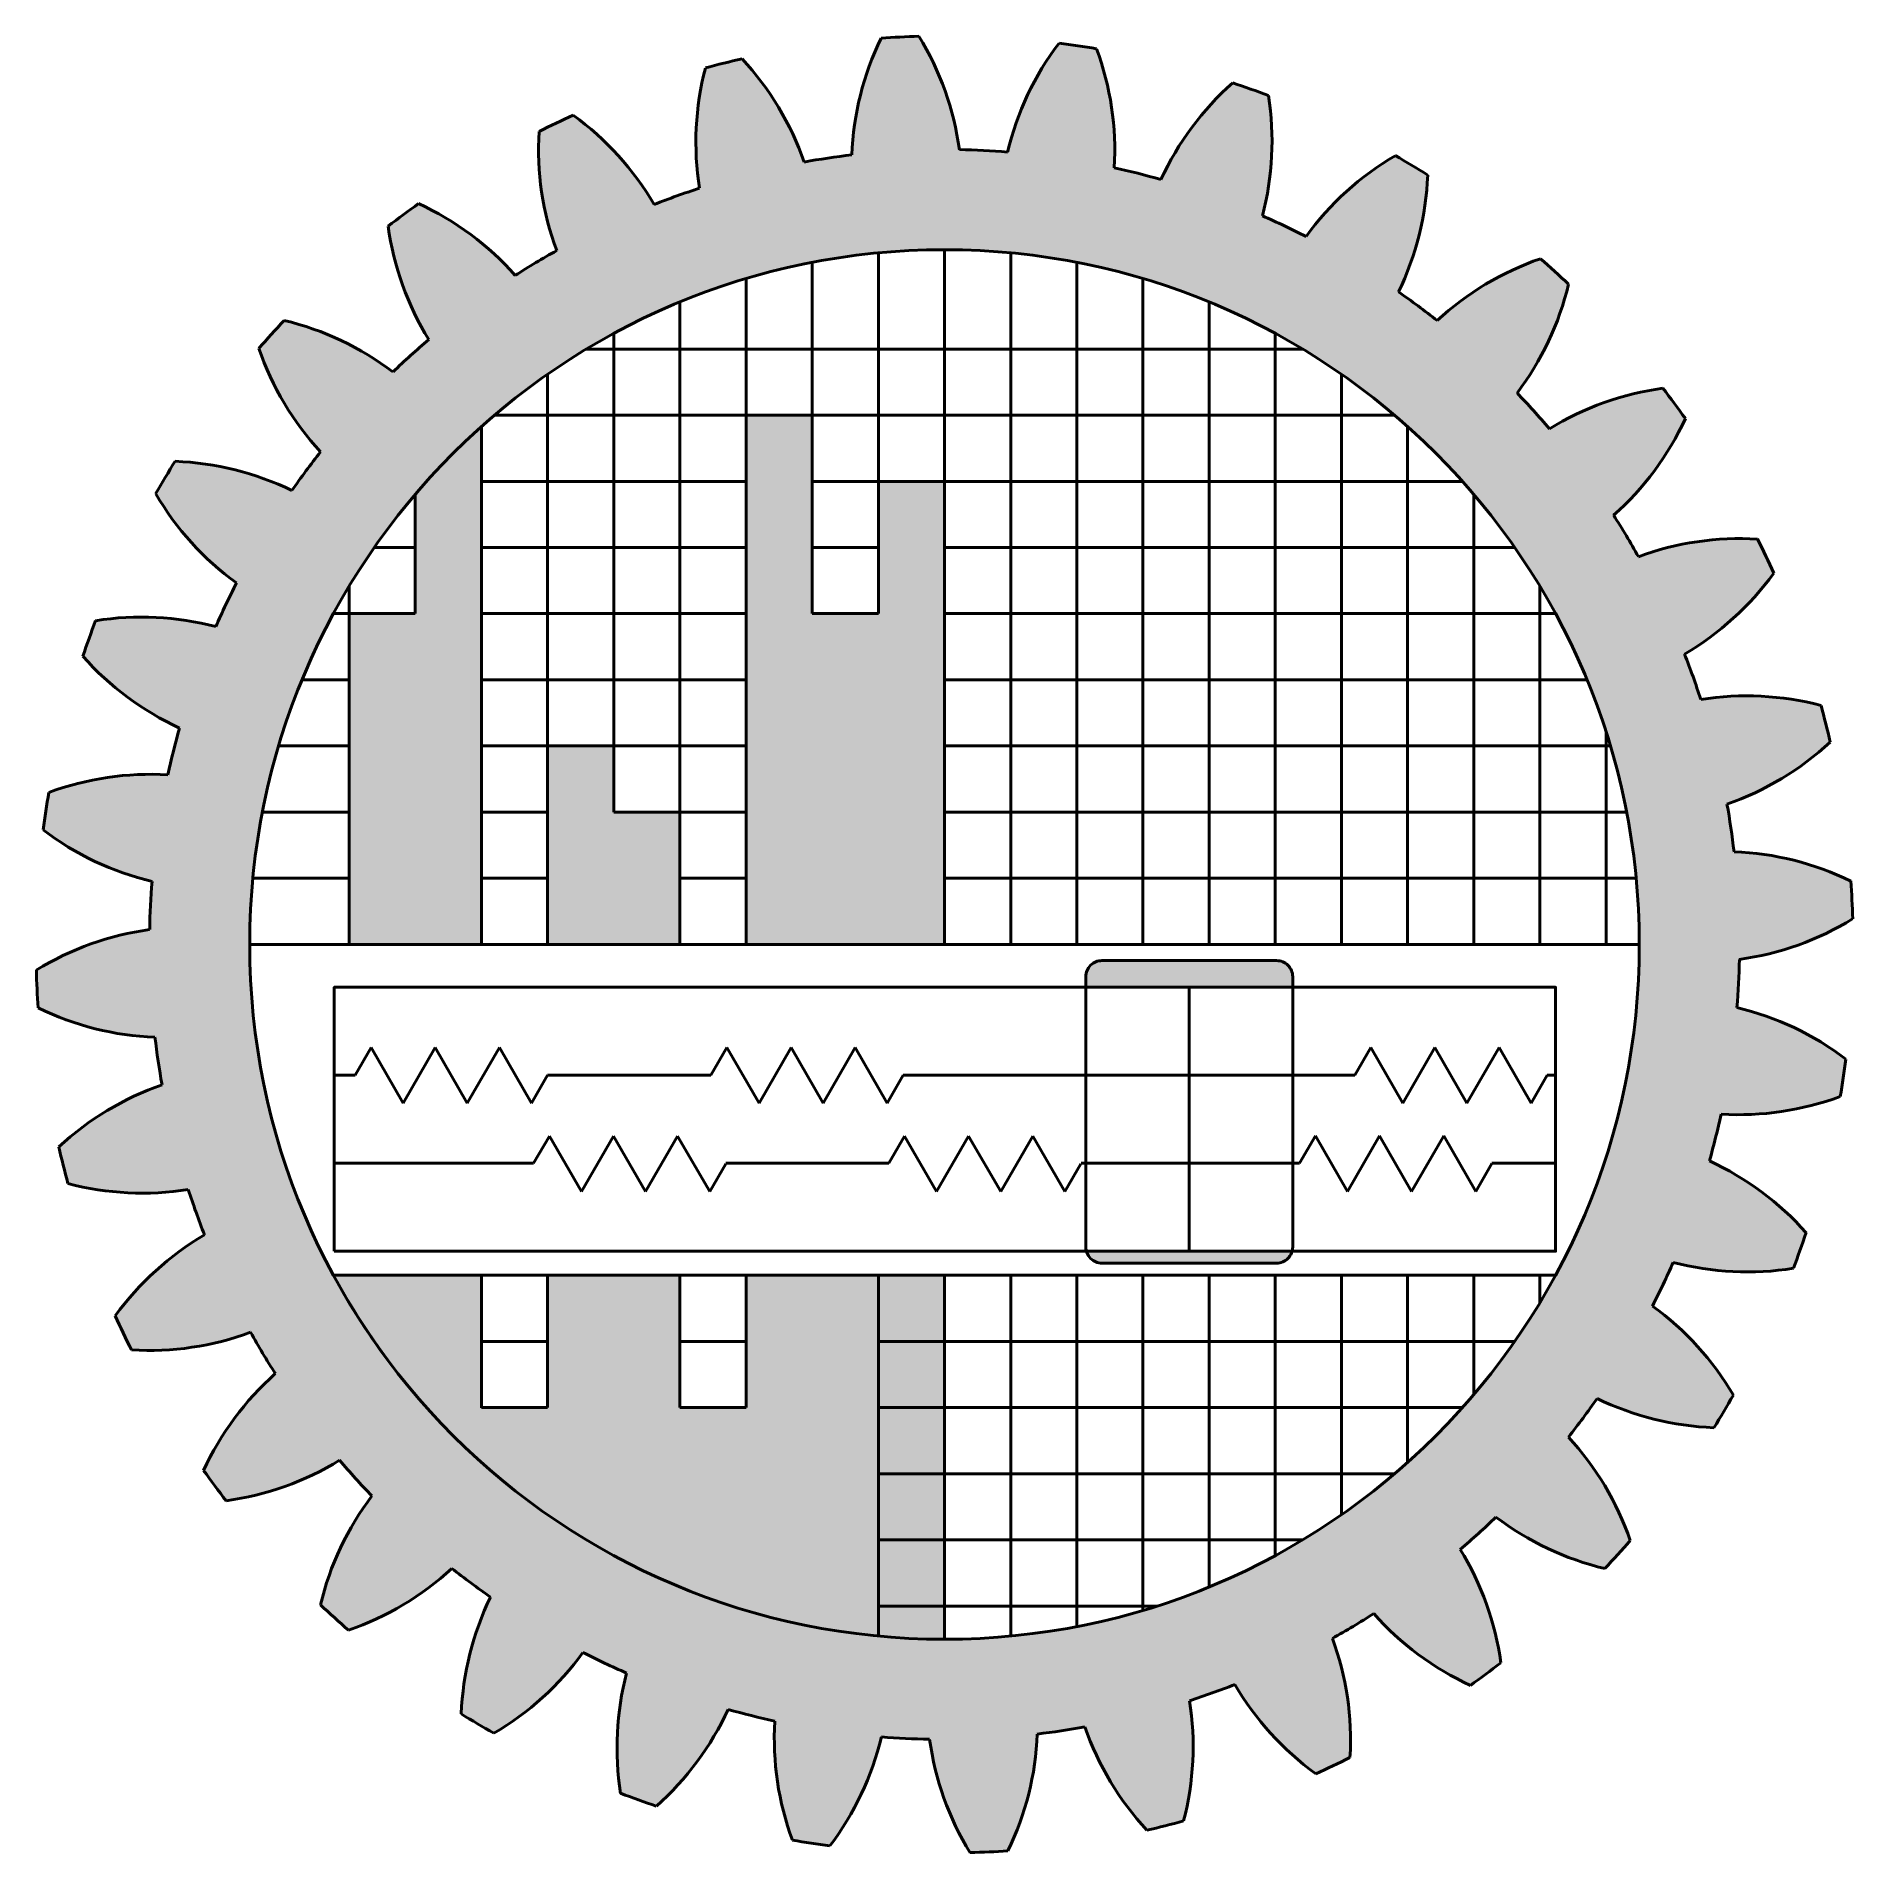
# Model space of a CAD drawing. Header units: inches. Extents: x -208 to 1941, y -170 to 170.
# Drawn here: x -207.9 to 132, y -169.6 to 170.3 of the extents above; entities outside this region: 1.
import ezdxf

# ---------------------------------------------------------------- set-up
doc = ezdxf.new("R2010")
doc.units = ezdxf.units.IN
doc.header["$MEASUREMENT"] = 0
doc.styles.get("Standard").update_dxf_attribs({"font": 'arial.ttf', "height": 10})

msp = doc.modelspace()

# ---------------------------------------------------------------- hatches: boundary and pattern name
at = {"lineweight": 50}
h = msp.add_hatch(color=1, dxfattribs=at)
h.dxf.hatch_style = 1
h.paths.add_polyline_path([(-124.59, 97.25, 0.034138), (-136.97, 84.55), (-136.97, 62.25), (-149.35, 62.25), (-149.35, 0.35), (-124.59, 0.35)], flags=0)
h.paths.add_polyline_path([(87.28, 80.65, 0.104021), (100.7, 98.74, 0.010428), (96.47, 104.44, 0.104021), (75.26, 96.85, 0.015162), (69.21, 103.53, 0.104021), (78.84, 123.9, 0.010428), (73.58, 128.66, 0.104021), (54.26, 117.08, 0.015162), (47.02, 122.45, 0.104021), (52.49, 144.3, 0.010428), (46.41, 147.95, 0.104021), (29.72, 132.82, 0.015162), (21.56, 136.68, 0.104021), (22.67, 159.18, 0.010428), (15.99, 161.57, 0.104021), (2.57, 143.48, 0.015162), (-6.18, 145.67, 0.104021), (-9.49, 167.95, 0.010428), (-16.5, 168.99, 0.104021), (-26.13, 148.63, 0.015162), (-35.14, 149.07, 0.104021), (-42.73, 170.28, 0.010428), (-49.81, 169.93, 0.104021), (-55.29, 148.08, 0.015162), (-64.21, 146.76, 0.104021), (-75.79, 166.08, 0.010428), (-82.67, 164.35, 0.104021), (-83.77, 141.86, 0.015162), (-92.27, 138.82, 0.104021), (-107.39, 155.51, 0.010428), (-113.8, 152.47, 0.104021), (-110.5, 130.19, 0.015162), (-118.24, 125.56, 0.104021), (-136.33, 138.97, 0.010428), (-142.03, 134.75, 0.104021), (-134.44, 113.54, 0.015162), (-141.12, 107.48, 0.104021), (-161.48, 117.11, 0.010428), (-166.25, 111.86, 0.104021), (-154.67, 92.54, 0.015162), (-160.04, 85.29, 0.104021), (-181.89, 90.77, 0.010428), (-185.54, 84.68, 0.104021), (-170.41, 67.99, 0.015162), (-174.27, 59.84, 0.104021), (-196.76, 60.94, 0.010428), (-199.15, 54.27, 0.104021), (-181.06, 40.85, 0.015162), (-183.25, 32.1, 0.104021), (-205.53, 28.79, 0.010428), (-206.57, 21.78, 0.104021), (-186.21, 12.15, 0.015162), (-186.66, 3.14, 0.104021), (-207.86, -4.45, 0.010428), (-207.52, -11.53, 0.104021), (-185.67, -17.01, 0.015162), (-184.34, -25.93, 0.104021), (-203.66, -37.51, 0.010428), (-201.94, -44.39, 0.104021), (-179.44, -45.5, 0.015162), (-176.4, -53.99, 0.104021), (-193.09, -69.12, 0.010428), (-190.06, -75.53, 0.104021), (-167.78, -72.22, 0.015162), (-163.14, -79.96, 0.104021), (-176.56, -98.05, 0.010428), (-172.34, -103.75, 0.104021), (-151.13, -96.16, 0.015162), (-145.07, -102.84, 0.104021), (-154.7, -123.21, 0.010428), (-149.45, -127.97, 0.104021), (-130.12, -116.39, 0.015162), (-122.88, -121.76, 0.104021), (-128.35, -143.61, 0.010428), (-122.27, -147.26, 0.104021), (-105.58, -132.13, 0.015162), (-97.43, -135.99, 0.104021), (-98.53, -158.49, 0.010428), (-91.85, -160.88, 0.104021), (-78.43, -142.78, 0.015162), (-69.68, -144.98, 0.104021), (-66.38, -167.26, 0.010428), (-59.36, -168.3, 0.104021), (-49.73, -147.94, 0.015162), (-40.72, -148.38, 0.104021), (-33.13, -169.59, 0.010428), (-26.05, -169.24, 0.104021), (-20.58, -147.39, 0.015162), (-11.66, -146.07, 0.104021), (-0.07, -165.39, 0.010428), (6.8, -163.66, 0.104021), (7.91, -141.16, 0.015162), (16.4, -138.13, 0.104021), (31.53, -154.82, 0.010428), (37.94, -151.78, 0.104021), (34.64, -129.5, 0.015162), (42.37, -124.87, 0.104021), (60.47, -138.28, 0.010428), (66.16, -134.06, 0.104021), (58.57, -112.85, 0.015162), (65.26, -106.79, 0.104021), (85.62, -116.42, 0.010428), (90.38, -111.17, 0.104021), (78.8, -91.85, 0.015162), (84.18, -84.6, 0.104021), (106.03, -90.07, 0.010428), (109.67, -83.99, 0.104021), (94.55, -67.3, 0.015162), (98.4, -59.15, 0.104021), (120.9, -60.25, 0.010428), (123.29, -53.58, 0.104021), (105.2, -40.16, 0.015162), (107.39, -31.41, 0.104021), (129.67, -28.1, 0.010428), (130.71, -21.09, 0.104021), (110.35, -11.45, 0.015162), (110.79, -2.45, 0.104021), (132, 5.14, 0.010428), (131.65, 12.22, 0.104021), (109.8, 17.7, 0.015162), (108.48, 26.62, 0.104021), (127.8, 38.2, 0.010428), (126.08, 45.08, 0.104021), (103.58, 46.19, 0.015162), (100.54, 54.68, 0.104021), (117.23, 69.81, 0.010428), (114.2, 76.22, 0.104021), (91.92, 72.91, 0.015162)])
h.paths.add_polyline_path([(92.07, 0.35, -1), (-167.93, 0.35, -1)], flags=16)
h.paths.add_polyline_path([(-136.97, 84.55, -0.034138), (-124.59, 97.25), (-124.59, 87.01), (-112.21, 87.01), (-112.21, 99.39), (-99.83, 99.39), (-99.83, 111.77), (23.97, 111.77), (23.97, 99.39), (36.35, 99.39), (36.35, 87.01), (48.73, 87.01), (48.73, 74.63), (61.11, 74.63), (61.11, 62.25), (73.49, 62.25), (73.49, 37.49), (85.87, 37.49), (85.87, 0.35), (-149.35, 0.35), (-149.35, 62.25), (-136.97, 62.25)], flags=0)
h.paths.add_polyline_path([(-124.59, 74.63), (-75.07, 74.63), (-75.07, 12.73), (-87.45, 12.73), (-87.45, 37.49), (-124.59, 37.49)], flags=0)
h.paths.add_polyline_path([(-152.12, -7.64), (-11.47, -7.64), (-11.47, -2.67), (27.22, -2.67), (27.22, -7.64), (76.41, -7.64), (76.41, -57.06), (27.22, -57.06), (27.22, -59.27), (-11.47, -59.27), (-11.47, -57.06), (-152.12, -57.06)], flags=0)
h.paths.add_polyline_path([(-62.69, 74.63), (-50.31, 74.63), (-50.31, 62.25), (-62.69, 62.25)], flags=0)
h.paths.add_polyline_path([(-37.93, 49.87), (61.11, 49.87), (61.11, 12.73), (-37.93, 12.73)], flags=0)
h.paths.add_polyline_path([(61.11, -61.55), (61.11, -73.93), (48.73, -73.93), (48.73, -86.31), (36.35, -86.31), (36.35, -98.69), (23.97, -98.69), (23.97, -111.07), (-0.79, -111.07), (-0.79, -123.45), (-50.31, -123.45), (-50.31, -61.55), (-75.07, -61.55), (-75.07, -86.31), (-87.45, -86.31), (-87.45, -61.55), (-112.21, -61.55), (-112.21, -86.31), (-124.59, -86.31), (-124.59, -61.55)], flags=0)
h = msp.add_hatch(color=1, dxfattribs=at)
h.dxf.hatch_style = 1
h.paths.add_polyline_path([(-124.59, 97.25, 0.034138), (-136.97, 84.55), (-136.97, 62.25), (-149.35, 62.25), (-149.35, 0.35), (-124.59, 0.35)])
h.paths.add_polyline_path([(-37.93, 87.01), (-50.31, 87.01), (-50.31, 62.25), (-62.69, 62.25), (-62.69, 99.39), (-75.07, 99.39), (-75.07, 0.35), (-37.93, 0.35)])
h.paths.add_polyline_path([(-87.45, 25.11), (-99.83, 25.11), (-99.83, 37.49), (-112.21, 37.49), (-112.21, 0.35), (-87.45, 0.35)])
h.paths.add_polyline_path([(-87.45, -61.55), (-112.21, -61.55), (-112.21, -86.31), (-124.59, -86.31), (-124.59, -61.55), (-152.25, -61.55, 0.249796), (-50.31, -129.06), (-50.31, -61.55), (-75.07, -61.55), (-75.07, -86.31), (-87.45, -86.31)])
h = msp.add_hatch(color=1, dxfattribs=at)
h.dxf.hatch_style = 1
h.paths.add_polyline_path([(27.22, -5.67, 0.414214), (24.22, -2.67), (-8.47, -2.67, 0.414214), (-11.47, -5.67), (-11.47, -7.64), (27.22, -7.64)])
h.paths.add_polyline_path([(27.11, -57.06), (-11.36, -57.06, 0.33803), (-8.47, -59.27), (24.22, -59.27, 0.33803)])
h = msp.add_hatch(color=1, dxfattribs=at)
h.dxf.hatch_style = 1
h.paths.add_polyline_path([(-37.93, -61.55), (-50.31, -61.55), (-50.31, -73.93), (-37.93, -73.93)])
h.paths.add_polyline_path([(-37.93, -73.93), (-50.31, -73.93), (-50.31, -86.31), (-37.93, -86.31)])
h.paths.add_polyline_path([(-37.93, -86.31), (-50.31, -86.31), (-50.31, -98.69), (-37.93, -98.69)])
h.paths.add_polyline_path([(-37.93, -98.69), (-50.31, -98.69), (-50.31, -111.07), (-37.93, -111.07)])
h.paths.add_polyline_path([(-37.93, -111.07), (-50.31, -111.07), (-50.31, -123.45), (-37.93, -123.45)])
h.paths.add_polyline_path([(-37.93, -123.45), (-50.31, -123.45), (-50.31, -129.06, 0.023848), (-37.93, -129.65)])

# ---------------------------------------------------------------- linework, layer by layer
at = {"color": 1, "lineweight": 50}
for p, q in [((-50.31, 129.75), (-50.31, 62.25)), ((-37.93, 130.35), (-37.93, 0.35)), ((-25.55, 129.75), (-25.55, 0.35)), ((-62.69, 127.97), (-62.69, 62.25)), ((-13.17, 127.97), (-13.17, 0.35)), ((-75.07, 124.93), (-75.07, 0.35)), ((-0.79, 124.93), (-0.79, 0.35)), ((-137.93, 120.22), (-137.93, 120.35)), ((-87.45, 120.54), (-87.45, 0.35)), ((11.59, 120.54), (11.59, 0.35)), ((-99.83, 114.66), (-99.83, 25.11)), ((23.97, 114.66), (23.97, 0.35)), ((-137.93, 110.35), (-137.93, 110.47)), ((29.04, 111.77), (-104.91, 111.77)), ((-112.21, 107.03), (-112.21, 0.35)), ((36.35, 107.03), (36.35, 0.35)), ((46.28, 99.39), (-122.14, 99.39)), ((-124.59, 97.25), (-124.59, 0.35)), ((-124.59, 97.25), (-124.59, 0.35)), ((48.73, 97.25), (48.73, 0.35)), ((-75.07, 87.01), (-124.6, 87.01)), ((58.97, 87.01), (-62.69, 87.01)), ((-136.97, 84.55), (-136.97, 62.25)), ((-136.97, 84.55), (-136.97, 62.25)), ((61.11, 84.55), (61.11, 0.35)), ((61.11, 84.55), (61.11, 0.35)), ((61.11, 84.55), (61.11, 0.35)), ((-136.97, 74.63), (-144.62, 74.63)), ((-75.07, 74.63), (-124.59, 74.63)), ((-50.31, 74.63), (-62.69, 74.63)), ((68.76, 74.63), (-37.93, 74.63)), ((-149.35, 67.32), (-149.35, 0.35)), ((61.11, 67.32), (61.11, 0.35)), ((73.49, 67.32), (73.49, 0.35)), ((-136.97, 62.25), (-152.22, 62.25)), ((-75.07, 62.25), (-124.59, 62.25)), ((-50.31, 62.25), (-62.69, 62.25)), ((76.39, 62.25), (-37.93, 62.25)), ((-149.35, 49.87), (-158.13, 49.87)), ((-75.07, 49.87), (-124.59, 49.87)), ((82.27, 49.87), (-37.93, 49.87)), ((-149.35, 37.49), (-162.51, 37.49)), ((-75.07, 37.49), (-124.59, 37.49)), ((86.65, 37.49), (-37.93, 37.49)), ((85.87, 40.12), (85.87, 0.35)), ((-149.35, 25.11), (-165.55, 25.11)), ((-112.21, 25.11), (-124.59, 25.11)), ((-75.07, 25.11), (-99.83, 25.11)), ((89.69, 25.11), (-37.93, 25.11)), ((-149.35, 12.73), (-167.34, 12.73)), ((-112.21, 12.73), (-124.59, 12.73)), ((-75.07, 12.73), (-87.45, 12.73)), ((91.48, 12.73), (-37.93, 12.73)), ((92.07, 0.35), (-167.93, 0.35)), ((7.87, -7.64), (7.87, -57.06)), ((-145.22, -18.93), (-148.22, -24.13)), ((-139.22, -29.32), (-145.22, -18.93)), ((-133.22, -18.93), (-139.22, -29.32)), ((-127.22, -29.32), (-133.22, -18.93)), ((-121.22, -18.93), (-127.22, -29.32)), ((-115.22, -29.32), (-121.22, -18.93)), ((-78.64, -18.93), (-81.64, -24.13)), ((-72.64, -29.32), (-78.64, -18.93)), ((-66.64, -18.93), (-72.64, -29.32)), ((-60.64, -29.32), (-66.64, -18.93)), ((-54.64, -18.93), (-60.64, -29.32)), ((-48.64, -29.32), (-54.64, -18.93)), ((41.83, -18.93), (38.83, -24.13)), ((47.83, -29.32), (41.83, -18.93)), ((53.83, -18.93), (47.83, -29.32)), ((59.83, -29.32), (53.83, -18.93)), ((65.83, -18.93), (59.83, -29.32)), ((71.83, -29.32), (65.83, -18.93)), ((-152.12, -24.11), (-148.21, -24.11)), ((-112.22, -24.13), (-115.22, -29.32)), ((-112.21, -24.11), (-81.64, -24.11)), ((-45.64, -24.13), (-48.64, -29.32)), ((-45.64, -24.11), (38.83, -24.11)), ((74.83, -24.13), (71.83, -29.32)), ((74.83, -24.11), (76.41, -24.11)), ((-111.87, -35.49), (-114.82, -40.59)), ((-105.87, -45.88), (-111.87, -35.49)), ((-99.87, -35.49), (-105.87, -45.88)), ((-93.87, -45.88), (-99.87, -35.49)), ((-87.87, -35.49), (-93.87, -45.88)), ((-81.87, -45.88), (-87.87, -35.49)), ((-45.41, -35.49), (-48.35, -40.59)), ((-39.41, -45.88), (-45.41, -35.49)), ((-33.41, -35.49), (-39.41, -45.88)), ((-27.41, -45.88), (-33.41, -35.49)), ((-21.41, -35.49), (-27.41, -45.88)), ((-15.41, -45.88), (-21.41, -35.49)), ((31.47, -35.45), (28.5, -40.59)), ((37.47, -45.85), (31.47, -35.45)), ((43.47, -35.45), (37.47, -45.85)), ((49.47, -45.85), (43.47, -35.45)), ((55.47, -35.45), (49.47, -45.85)), ((61.47, -45.85), (55.47, -35.45)), ((-152.12, -40.59), (-114.82, -40.59)), ((-78.87, -40.68), (-81.87, -45.88)), ((-78.82, -40.59), (-48.35, -40.59)), ((-12.41, -40.68), (-15.41, -45.88)), ((-12.35, -40.59), (28.5, -40.59)), ((64.47, -40.65), (61.47, -45.85)), ((64.5, -40.59), (76.41, -40.59)), ((76.39, -61.55), (-152.25, -61.55)), ((-124.59, -61.55), (-124.59, -86.32)), ((-112.21, -61.55), (-112.21, -86.31)), ((-87.45, -61.55), (-87.45, -86.31)), ((-75.07, -61.55), (-75.07, -86.31)), ((-50.31, -61.55), (-50.31, -129.06)), ((-37.93, -61.55), (-37.93, -129.65)), ((-25.55, -61.55), (-25.55, -129.06)), ((-13.17, -61.55), (-13.17, -127.27)), ((-0.79, -61.55), (-0.79, -124.24)), ((11.59, -61.55), (11.59, -119.85)), ((23.97, -61.55), (23.97, -113.97)), ((36.35, -61.55), (36.35, -106.34)), ((48.73, -61.55), (48.73, -96.56)), ((61.11, -61.55), (61.11, -79.13)), ((61.11, -61.55), (61.11, -83.86)), ((61.11, -61.55), (61.11, -66.63)), ((61.11, -61.55), (61.11, -83.86)), ((73.49, -61.55), (73.49, -66.63)), ((-112.21, -73.93), (-124.59, -73.93)), ((-75.07, -73.93), (-87.45, -73.93)), ((68.76, -73.93), (-50.31, -73.93)), ((-112.21, -86.31), (-124.59, -86.31)), ((-75.07, -86.31), (-87.45, -86.31)), ((58.97, -86.31), (-50.31, -86.31)), ((46.28, -98.69), (-50.31, -98.69)), ((29.04, -111.07), (-50.31, -111.07)), ((1.84, -123.45), (-50.31, -123.45))]:
    msp.add_line(p, q, dxfattribs=at)
msp.add_lwpolyline([(-8.47, -2.67), (24.22, -2.67, -0.414214), (27.22, -5.67), (27.22, -56.27, -0.414214), (24.22, -59.27), (-8.47, -59.27, -0.414214), (-11.47, -56.27), (-11.47, -5.67, -0.414214)], format="xyb", close=True, dxfattribs=at)
msp.add_lwpolyline([(-152.12, -57.06), (76.41, -57.06), (76.41, -7.64), (-152.12, -7.64)], close=True, dxfattribs=at)
msp.add_circle((-37.93, 0.35), 130, dxfattribs=at)
for centre, radius, start, end in [((-37.93, 0.35), 170, 91.6173, 94.0071), ((-89.35, 141.63), 54.72, 7.8142, 31.5687), ((-0.6, 145.99), 54.72, 154.0557, 177.8102), ((27.09, 135.91), 54.72, 142.8057, 166.5602), ((-37.93, 0.35), 170, 80.3673, 82.7571), ((-60.8, 148.95), 54.72, 356.5642, 20.3187), ((-29.73, 150.47), 54.72, 165.3057, 189.0602), ((-37.93, 0.35), 170, 102.8673, 105.2571), ((-115.93, 128.88), 54.72, 19.0642, 42.8187), ((52.29, 120.62), 54.72, 131.5557, 155.3102), ((-37.93, 0.35), 170, 69.1173, 71.5071), ((-31.37, 150.55), 54.72, 345.3142, 9.0687), ((-37.93, 0.35), 170, 114.1173, 116.5071), ((-139.51, 111.2), 54.72, 30.3142, 54.0687), ((-59.18, 149.19), 54.72, 176.5557, 200.3102), ((-37.93, 0.35), 148.75, 96.6999, 100.1745), ((-37.93, 0.35), 148.75, 85.4499, 88.9245), ((74.02, 100.7), 54.72, 120.3057, 144.0602), ((-37.93, 0.35), 170, 57.8673, 60.2571), ((-37.93, 0.35), 148.75, 74.1999, 77.6745), ((-2.2, 146.39), 54.72, 334.0642, 357.8187), ((-37.93, 0.35), 148.75, 107.9499, 111.4245), ((-37.93, 0.35), 170, 125.3673, 127.7571), ((-159.18, 89.25), 54.72, 41.5642, 65.3187), ((-37.93, 0.35), 148.75, 62.9499, 66.4245), ((-87.81, 142.18), 54.72, 187.8057, 211.5602), ((-37.93, 0.35), 148.75, 119.1999, 122.6745), ((91.45, 76.94), 54.72, 109.0557, 132.8102), ((-37.93, 0.35), 170, 46.6173, 49.0071), ((-37.93, 0.35), 148.75, 51.6999, 55.1745), ((25.61, 136.61), 54.72, 322.8142, 346.5687), ((-37.93, 0.35), 170, 136.6173, 139.0071), ((-174.2, 63.89), 54.72, 52.8142, 76.5687), ((-37.93, 0.35), 148.75, 130.4499, 133.9245), ((-114.52, 129.73), 54.72, 199.0557, 222.8102), ((-37.93, 0.35), 148.75, 40.4499, 43.9245), ((103.91, 50.22), 54.72, 97.8057, 121.5602), ((-37.93, 0.35), 170, 35.3673, 37.7571), ((50.97, 121.6), 54.72, 311.5642, 335.3187), ((-37.93, 0.35), 148.75, 141.6999, 145.1745), ((-37.93, 0.35), 170, 147.8673, 150.2571), ((-183.97, 36.08), 54.72, 64.0642, 87.8187), ((-138.29, 112.3), 54.72, 210.3057, 234.0602), ((-37.93, 0.35), 148.75, 29.1999, 32.6745), ((110.91, 21.59), 54.72, 86.5557, 110.3102), ((-37.93, 0.35), 170, 24.1173, 26.5071), ((-37.93, 0.35), 148.75, 152.9499, 156.4245), ((72.92, 101.92), 54.72, 300.3142, 324.0687), ((-188.14, 6.9), 54.72, 75.3142, 99.0687), ((-37.93, 0.35), 170, 159.1173, 161.5071), ((-37.93, 0.35), 148.75, 17.9499, 21.4245), ((-158.2, 90.57), 54.72, 221.5557, 245.3102), ((112.2, -7.85), 54.72, 75.3057, 99.0602), ((-37.93, 0.35), 170, 12.8673, 15.2571), ((-37.93, 0.35), 148.75, 164.1999, 167.6745), ((90.61, 78.34), 54.72, 289.0642, 312.8187), ((-186.53, -22.53), 54.72, 86.5642, 110.3187), ((-37.93, 0.35), 170, 170.3673, 172.7571), ((-37.93, 0.35), 148.75, 6.6999, 10.1745), ((-173.49, 65.37), 54.72, 232.8057, 256.5602), ((107.71, -36.98), 54.72, 64.0557, 87.8102), ((-37.93, 0.35), 148.75, 175.4499, 178.9245), ((-37.93, 0.35), 170, 1.6173, 4.0071), ((103.35, 51.77), 54.72, 277.8142, 301.5687), ((-179.22, -51.08), 54.72, 97.8142, 121.5687), ((-37.93, 0.35), 148.75, 355.4499, 358.9245), ((-37.93, 0.35), 170, 181.6173, 184.0071), ((-183.57, 37.67), 54.72, 244.0557, 267.8102), ((97.63, -64.68), 54.72, 52.8057, 76.5602), ((-37.93, 0.35), 148.75, 186.6999, 190.1745), ((-37.93, 0.35), 170, 350.3673, 352.7571), ((-166.47, -77.65), 54.72, 109.0642, 132.8187), ((110.67, 23.22), 54.72, 266.5642, 290.3187), ((-37.93, 0.35), 148.75, 344.1999, 347.6745), ((-37.93, 0.35), 170, 192.8673, 195.2571), ((82.34, -89.88), 54.72, 41.5557, 65.3102), ((-188.06, 8.54), 54.72, 255.3057, 279.0602), ((-37.93, 0.35), 148.75, 197.9499, 201.4245), ((-148.78, -101.23), 54.72, 120.3142, 144.0687), ((-37.93, 0.35), 170, 339.1173, 341.5071), ((-37.93, 0.35), 148.75, 332.9499, 336.4245), ((112.28, -6.21), 54.72, 255.3142, 279.0687), ((-37.93, 0.35), 130, 209.0591, 217.9799), ((62.43, -111.61), 54.72, 30.3057, 54.0602), ((-37.93, 0.35), 170, 204.1173, 206.5071), ((-186.77, -20.9), 54.72, 266.5557, 290.3102), ((-37.93, 0.35), 148.75, 209.1999, 212.6745), ((-126.84, -120.9), 54.72, 131.5642, 155.3187), ((-37.93, 0.35), 148.75, 321.6999, 325.1745), ((108.11, -35.39), 54.72, 244.0642, 267.8187), ((-37.93, 0.35), 170, 327.8673, 330.2571), ((38.66, -129.04), 54.72, 19.0557, 42.8102), ((-37.93, 0.35), 170, 215.3673, 217.7571), ((-179.77, -49.53), 54.72, 277.8057, 301.5602), ((-37.93, 0.35), 148.75, 220.4499, 223.9245), ((-101.47, -135.92), 54.72, 142.8142, 166.5687), ((-37.93, 0.35), 148.75, 310.4499, 313.9245), ((98.33, -63.2), 54.72, 232.8142, 256.5687), ((-37.93, 0.35), 170, 316.6173, 319.0071), ((11.95, -141.49), 54.72, 7.8057, 31.5602), ((-167.31, -76.24), 54.72, 289.0557, 312.8102), ((-37.93, 0.35), 148.75, 231.6999, 235.1745), ((-73.67, -145.7), 54.72, 154.0642, 177.8187), ((-37.93, 0.35), 170, 226.6173, 229.0071), ((-37.93, 0.35), 148.75, 299.1999, 302.6745), ((83.32, -88.56), 54.72, 221.5642, 245.3187), ((-149.88, -100.01), 54.72, 300.3057, 324.0602), ((-37.93, 0.35), 148.75, 242.9499, 246.4245), ((-16.68, -148.5), 54.72, 356.5557, 20.3102), ((-37.93, 0.35), 170, 305.3673, 307.7571), ((-44.49, -149.86), 54.72, 165.3142, 189.0687), ((-37.93, 0.35), 148.75, 287.9499, 291.4245), ((63.64, -110.5), 54.72, 210.3142, 234.0687), ((-46.13, -149.78), 54.72, 345.3057, 9.0602), ((-37.93, 0.35), 170, 237.8673, 240.2571), ((-128.15, -119.93), 54.72, 311.5557, 335.3102), ((-37.93, 0.35), 148.75, 254.1999, 257.6745), ((-15.06, -148.26), 54.72, 176.5642, 200.3187), ((-37.93, 0.35), 148.75, 276.6999, 280.1745), ((40.07, -128.19), 54.72, 199.0642, 222.8187), ((-102.96, -135.22), 54.72, 322.8057, 346.5602), ((-37.93, 0.35), 148.75, 265.4499, 268.9245), ((13.49, -140.94), 54.72, 187.8142, 211.5687), ((-75.26, -145.3), 54.72, 334.0557, 357.8102), ((-37.93, 0.35), 170, 294.1173, 296.5071), ((-37.93, 0.35), 170, 249.1173, 251.5071), ((-37.93, 0.35), 170, 282.8673, 285.2571), ((-37.93, 0.35), 170, 260.3673, 262.7571), ((-37.93, 0.35), 170, 271.6173, 274.0071)]:
    msp.add_arc(centre, radius, start, end, dxfattribs=at)

# ---------------------------------------------------------------- texts
at = {"lineweight": 50, "insert": (1629.56, -64.12), "char_height": 10, "attachment_point": 1}
msp.add_mtext_dynamic_manual_height_columns('BUET Logo\\PDesigned by: Samin Farhan\\PStudent ID: 1908035\\PCourse No.: IPE 104               Level-1 ; Term-2\\PDepartment: IPE                      Date: 17 April, 2021', width=310.9117, gutter_width=50, heights=[0], dxfattribs=at)

doc.saveas('drawing.dxf')
